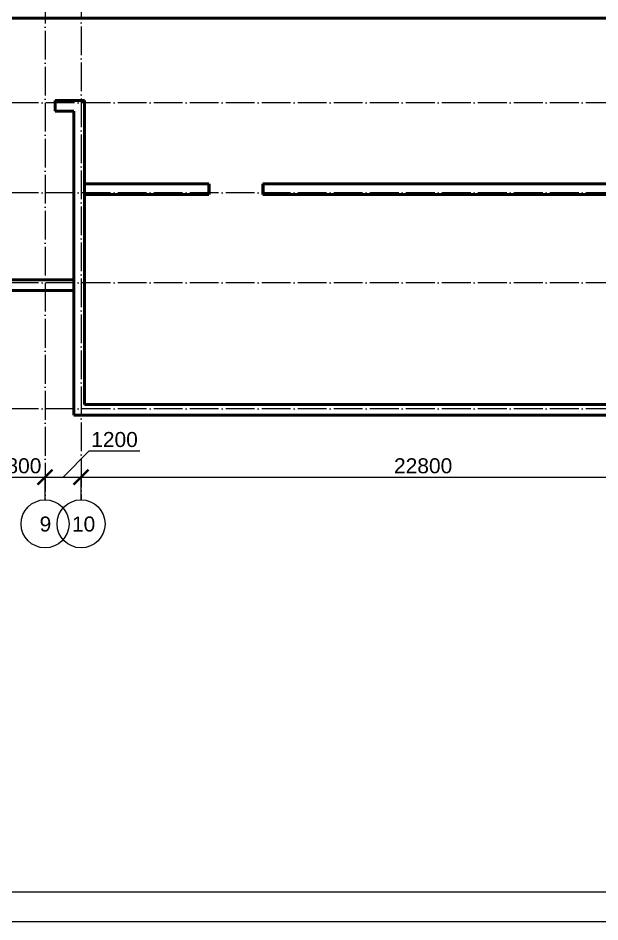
# Model space of a CAD drawing. Header units: millimetres. Extents: x 1982 to 10001982, y -1005230 to 4320529.
# Drawn here: x 2131764 to 2151156, y 1123450 to 1153576 of the extents above; entities that cross this region are included whole.
import ezdxf

# ---------------------------------------------------------------- set-up
doc = ezdxf.new("R2010")
doc.units = ezdxf.units.MM
doc.linetypes.add('ACAD_ISO04W100', pattern=[30, 24, -3, 0, -3])
doc.layers.add('Level 63', color=7, linetype='Continuous', lineweight=0)
doc.layers.add('Стены', color=7, linetype='Continuous', lineweight=50)
for name, color, linetype in [('Оси', 30, 'Continuous'), ('Осн надпись', 7, 'Continuous'), ('размеры оси', 163, 'Continuous')]:
    doc.layers.add(name, color=color, linetype=linetype)
doc.styles.get("Standard").update_dxf_attribs({"font": 'arial.ttf'})
doc.dimstyles.new('200', dxfattribs={"dimtxt": 500, "dimasz": 500, "dimexe": 3, "dimexo": 1.2, "dimgap": 120, "dimtad": 1, "dimtxsty": 'Standard', "dimblk": 'ARCHTICK', "dimcen": 500, "dimadec": 0, "dimazin": 0, "dimtfac": 1, "dimtmove": 1, "dimatfit": 3, "dimldrblk": 'ARCHTICK', "dimfxl": 0, "dimarcsym": 2})

# ---------------------------------------------------------------- blocks, each defined once
blk = doc.blocks.new('_ArchTick')
at = {"color": 0, "linetype": 'ByBlock', "const_width": 0.15}
blk.add_lwpolyline([(-0.5, -0.5), (0.5, 0.5)], dxfattribs=at)
blk = doc.blocks.new('*D368')
at = {"layer": 'Defpoints', "color": 0, "lineweight": 0, "transparency": 16777216}
for p in [(2132664, 1138276), (2130864, 1137519), (2132664, 1137519)]:
    blk.add_point(p, dxfattribs=at)
at = {"layer": 'размеры оси', "color": 0, "lineweight": -2, "transparency": 16777216}
for p, q in [((2130864, 1137520), (2130864, 1138279)), ((2130864, 1138276), (2132664, 1138276)), ((2132664, 1137520), (2132664, 1138279))]:
    blk.add_line(p, q, dxfattribs=at)
at = {"layer": 'размеры оси', "color": 0, "lineweight": -2, "transparency": 16777216, "xscale": 500, "yscale": 500, "zscale": 500, "rotation": 180}
blk.add_blockref('_ArchTick', (2130864, 1138276), dxfattribs=at)
at = {"layer": 'размеры оси', "color": 0, "lineweight": -2, "transparency": 16777216, "xscale": 500, "yscale": 500, "zscale": 500}
blk.add_blockref('_ArchTick', (2132664, 1138276), dxfattribs=at)
at = {"layer": 'размеры оси', "color": 0, "transparency": 16777216, "insert": (2131764, 1138651), "char_height": 500, "attachment_point": 5}
blk.add_mtext('1800', dxfattribs=at)
blk = doc.blocks.new('*D369')
at = {"layer": 'Defpoints', "color": 0, "lineweight": 0, "transparency": 16777216}
for p in [(2156664, 1138276), (2133864, 1137519), (2156664, 1137519)]:
    blk.add_point(p, dxfattribs=at)
at = {"layer": 'размеры оси', "color": 0, "lineweight": -2, "transparency": 16777216}
for p, q in [((2133864, 1137520), (2133864, 1138279)), ((2133864, 1138276), (2156664, 1138276)), ((2156664, 1137520), (2156664, 1138279))]:
    blk.add_line(p, q, dxfattribs=at)
at = {"layer": 'размеры оси', "color": 0, "lineweight": -2, "transparency": 16777216, "xscale": 500, "yscale": 500, "zscale": 500, "rotation": 180}
blk.add_blockref('_ArchTick', (2133864, 1138276), dxfattribs=at)
at = {"layer": 'размеры оси', "color": 0, "lineweight": -2, "transparency": 16777216, "xscale": 500, "yscale": 500, "zscale": 500}
blk.add_blockref('_ArchTick', (2156664, 1138276), dxfattribs=at)
at = {"layer": 'размеры оси', "color": 0, "transparency": 16777216, "insert": (2145264, 1138651), "char_height": 500, "attachment_point": 5}
blk.add_mtext('22800', dxfattribs=at)
blk = doc.blocks.new('*D386')
at = {"layer": 'Defpoints', "color": 0, "lineweight": 0, "transparency": 16777216}
for p in [(2133864, 1138276), (2132664, 1137519), (2133864, 1137519)]:
    blk.add_point(p, dxfattribs=at)
at = {"layer": 'размеры оси', "color": 0, "lineweight": -2, "transparency": 16777216}
for p, q in [((2133264, 1138276), (2134136, 1139151)), ((2134136, 1139151), (2135821, 1139151)), ((2132664, 1137520), (2132664, 1138279)), ((2132664, 1138276), (2133864, 1138276)), ((2133864, 1137520), (2133864, 1138279))]:
    blk.add_line(p, q, dxfattribs=at)
at = {"layer": 'размеры оси', "color": 0, "lineweight": -2, "transparency": 16777216, "xscale": 500, "yscale": 500, "zscale": 500, "rotation": 180}
blk.add_blockref('_ArchTick', (2132664, 1138276), dxfattribs=at)
at = {"layer": 'размеры оси', "color": 0, "lineweight": -2, "transparency": 16777216, "xscale": 500, "yscale": 500, "zscale": 500}
blk.add_blockref('_ArchTick', (2133864, 1138276), dxfattribs=at)
at = {"layer": 'размеры оси', "color": 0, "transparency": 16777216, "insert": (2134978, 1139526), "char_height": 500, "attachment_point": 5}
blk.add_mtext('1200', dxfattribs=at)

msp = doc.modelspace()

# ---------------------------------------------------------------- linework, layer by layer
at = {"lineweight": 53}
for p, q in [((2138119.44, 1148046.287), (2138119.44, 1147696.287)), ((2139919.44, 1148046.287), (2139919.44, 1147696.287))]:
    msp.add_line(p, q, dxfattribs=at)
at = {"layer": 'Level 63', "color": 7, "linetype": 'Continuous', "lineweight": 13}
msp.add_lwpolyline([(2069109.386, 1182850.016), (2195259.386, 1182850.016), (2195259.386, 1123450.016), (2069109.386, 1123450.016)], close=True, dxfattribs=at)
msp.add_3dface([(2073109.386, 1124450.016), (2194259.386, 1124450.016), (2194259.386, 1181850.016), (2073109.386, 1181850.016)], dxfattribs=at)
at = {"layer": 'Оси', "linetype": 'ACAD_ISO04W100', "ltscale": 40}
for p, q in [((2132663.993, 1179553.582), (2132663.993, 1137518.673)), ((2133863.993, 1179703.161), (2133863.993, 1137518.673)), ((2161249.893, 1150756.287), (2076514.296, 1150756.287)), ((2161249.893, 1147756.287), (2076514.296, 1147756.287)), ((2161249.893, 1144756.287), (2076514.296, 1144756.287)), ((2161249.893, 1140556.287), (2076514.296, 1140556.287))]:
    msp.add_line(p, q, dxfattribs=at)
at = {"layer": 'Осн надпись', "ltscale": 40}
for centre in [(2132663.993, 1136718.673), (2133863.993, 1136718.673)]:
    msp.add_circle(centre, 800, dxfattribs=at)
at = {"layer": 'Стены'}
for p, q in [((2092308.547, 1153576.287), (2157468.547, 1153576.287)), ((2133003.993, 1150826.287), (2133973.993, 1150826.287)), ((2133003.993, 1150826.287), (2133003.993, 1150476.287)), ((2133973.993, 1150826.287), (2133973.993, 1144846.287)), ((2133973.993, 1150806.287), (2133973.993, 1140696.287)), ((2133003.993, 1150476.287), (2133623.993, 1150476.287)), ((2133623.993, 1150476.287), (2133623.993, 1140346.287)), ((2138119.44, 1148046.287), (2133973.993, 1148046.287)), ((2161133.993, 1148046.287), (2139919.44, 1148046.287)), ((2133973.993, 1147696.287), (2138119.44, 1147696.287)), ((2139919.44, 1147696.287), (2160783.993, 1147696.287)), ((2133623.993, 1144846.287), (2116173.993, 1144846.287)), ((2133623.993, 1144496.287), (2116173.993, 1144496.287)), ((2160783.993, 1140696.287), (2133973.993, 1140696.287)), ((2161133.993, 1140346.287), (2133623.993, 1140346.287))]:
    msp.add_line(p, q, dxfattribs=at)

# ---------------------------------------------------------------- texts
at = {"layer": 'Осн надпись', "char_height": 500, "width": 500, "attachment_point": 1}
for s, insert in [('9', (2132481.127, 1136962.436)), ('10', (2133558.914, 1136962.436))]:
    msp.add_mtext(s, dxfattribs=dict(at, insert=insert))

# ---------------------------------------------------------------- dimensions: what is measured, and where the dimension line sits
at = {"layer": 'размеры оси'}
dim = msp.add_linear_dim(base=(2133863.993, 1138275.867), p1=(2132663.993, 1137518.673), p2=(2133863.993, 1137518.673), dimstyle='200', override={"dimscale": 0, "dimtix": 0, "dimtofl": 1, "dimtmove": 1, "dimatfit": 3}, dxfattribs=at)
dim.commit()
dim.dimension.update_dxf_attribs({"geometry": '*D386', "text_midpoint": (2134256.197, 1139151.153), "dimtype": 160})
for base, p1, p2, picture, middle in [((2132663.993, 1138275.867), (2130863.993, 1137518.673), (2132663.993, 1137518.673), '*D368', (2131763.993, 1138651.153)), ((2156663.993, 1138275.867), (2133863.993, 1137518.673), (2156663.993, 1137518.673), '*D369', (2145263.993, 1138651.153))]:
    dim = msp.add_linear_dim(base=base, p1=p1, p2=p2, dimstyle='200', dxfattribs=at)
    dim.commit()
    dim.dimension.update_dxf_attribs({"geometry": picture, "text_midpoint": middle})

doc.saveas('drawing.dxf')
